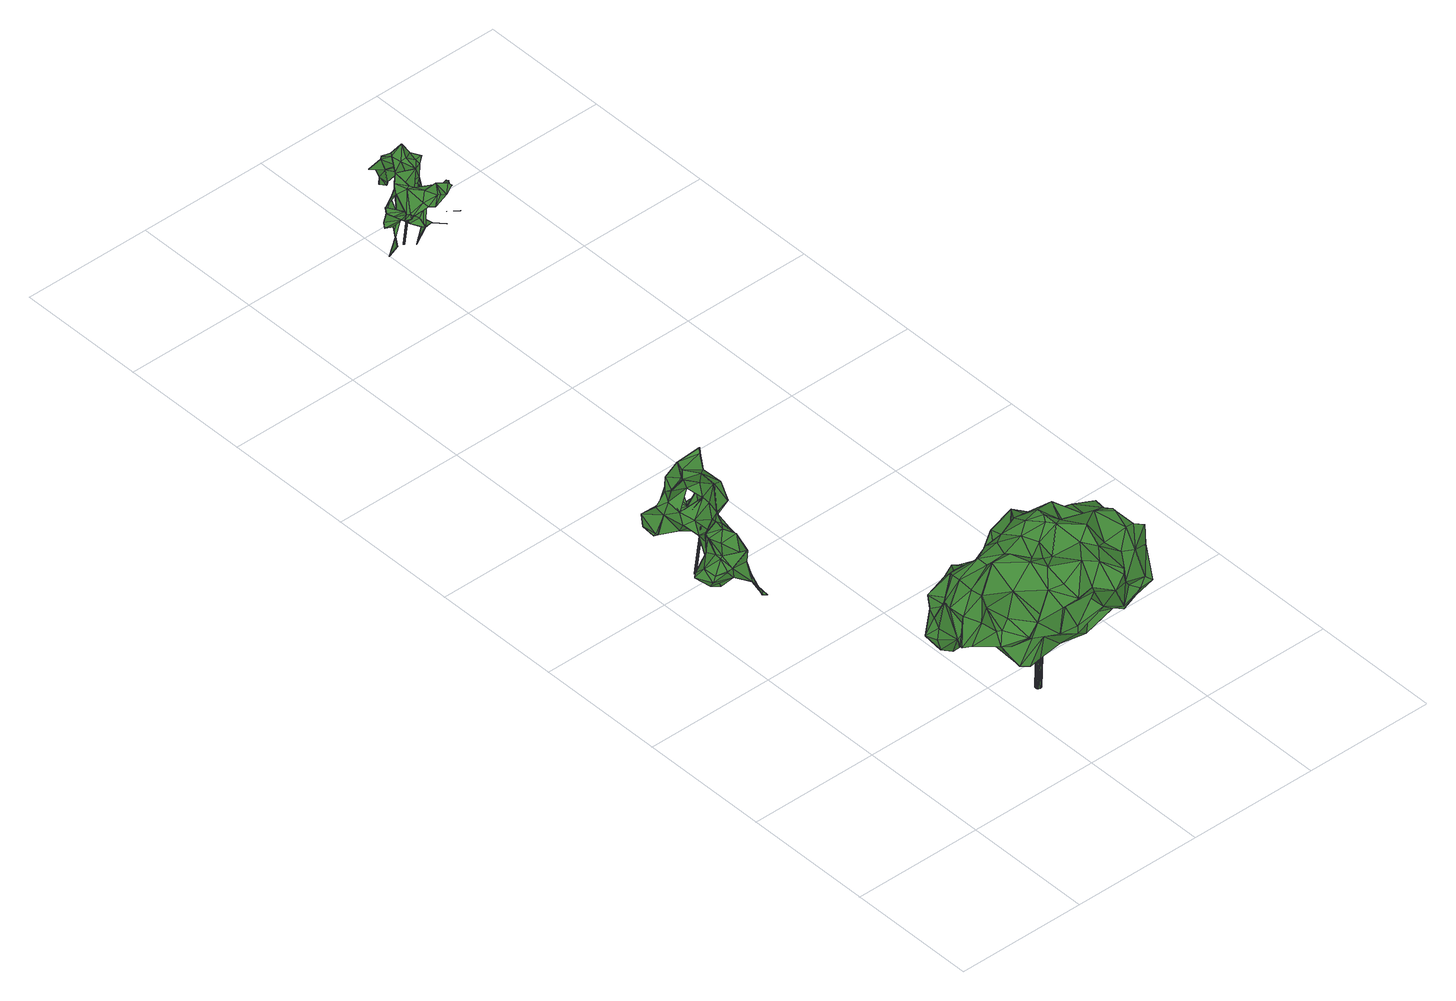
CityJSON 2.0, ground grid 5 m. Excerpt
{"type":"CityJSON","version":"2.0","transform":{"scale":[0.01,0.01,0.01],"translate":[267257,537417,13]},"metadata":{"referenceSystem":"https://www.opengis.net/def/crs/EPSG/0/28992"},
"CityObjects":{
"tree1":{"type":"SolitaryVegetationObject","attributes":{"gtid":663,"crown_width_m":3.59,"crown_median_z":15.4,"crown_r50_m":0.203,"crown_porosity":0.927,"trunk_H_m":2.01,"trunk_DBH_m":0.0667,"trunk_radius_m":0.0333,"trunk_base_height_m":13.39,"original_gtid":"665"},"geometry":[{"type":"Solid","lod":"3","boundaries":[[[[0,1,2]],[[3,4,5]],[[6,7,8]],[[9,10,11]],[[12,13,14]],[[15,16,17]],[[18,17,16]],[[0,19,20]],[[21,22,23]],[[24,25,26]],[[0,27,19]],[[28,29,30]],[[31,32,33]],[[34,35,36]],[[34,37,35]],[[38,39,11]],[[40,36,41]],[[42,19,43]],[[24,44,45]],[[26,46,47]],[[48,46,26]],[[49,50,51]],[[52,53,54]],[[55,56,57]],[[30,58,48]],[[30,48,28]],[[59,60,61]],[[62,63,39]],[[64,65,66]],[[67,12,14]],[[29,68,30]],[[69,70,71]],[[15,71,70]],[[72,31,73]],[[67,74,12]],[[34,75,76]],[[77,64,78]],[[79,80,81]],[[56,80,79]],[[14,13,82]],[[83,10,84]],[[27,0,85]],[[86,87,80]],[[15,17,71]],[[18,88,17]],[[89,90,91]],[[92,67,14]],[[93,94,95]],[[96,93,95]],[[97,92,82]],[[98,13,99]],[[19,42,20]],[[100,101,9]],[[102,103,104]],[[50,105,106]],[[106,107,50]],[[105,50,49]],[[108,109,110]],[[107,111,50]],[[112,81,2]],[[113,54,53]],[[21,114,115]],[[115,116,21]],[[116,115,117]],[[46,118,106]],[[97,82,119]],[[20,42,120]],[[48,104,28]],[[34,76,89]],[[34,89,73]],[[32,121,33]],[[78,122,109]],[[123,5,124]],[[86,56,55]],[[52,8,53]],[[73,31,33]],[[9,11,100]],[[50,111,51]],[[125,4,3]],[[6,126,7]],[[36,127,16]],[[128,129,126]],[[129,7,126]],[[130,131,70]],[[94,78,108]],[[110,109,122]],[[12,132,13]],[[61,117,115]],[[41,133,40]],[[102,134,135]],[[102,135,60]],[[116,117,136]],[[28,104,29]],[[97,137,132]],[[51,9,44]],[[46,48,58]],[[10,9,51]],[[128,6,138]],[[139,97,132]],[[70,62,15]],[[140,141,142]],[[85,143,144]],[[80,77,94]],[[80,94,93]],[[54,113,142]],[[61,115,59]],[[76,90,89]],[[36,16,34]],[[145,38,83]],[[146,101,123]],[[123,101,147]],[[5,148,124]],[[149,106,118]],[[149,118,58]],[[3,150,77]],[[57,56,79]],[[91,5,4]],[[130,151,131]],[[117,61,60]],[[92,14,82]],[[152,69,143]],[[152,130,69]],[[55,87,86]],[[46,58,118]],[[129,87,55]],[[153,154,146]],[[153,146,123]],[[147,100,155]],[[156,148,157]],[[81,80,93]],[[92,97,139]],[[19,158,17]],[[24,26,47]],[[47,159,24]],[[12,74,139]],[[33,37,34]],[[137,68,99]],[[98,99,68]],[[26,25,153]],[[60,135,117]],[[58,30,149]],[[155,150,147]],[[131,151,100]],[[12,139,132]],[[143,160,144]],[[125,138,8]],[[6,8,138]],[[77,78,94]],[[0,143,85]],[[152,143,0]],[[73,33,34]],[[7,55,140]],[[8,7,140]],[[8,140,53]],[[113,53,140]],[[128,126,6]],[[110,88,108]],[[40,127,36]],[[105,47,106]],[[160,161,144]],[[162,23,22]],[[73,91,72]],[[145,163,84]],[[83,84,163]],[[148,5,162]],[[74,67,139]],[[112,2,1]],[[156,157,22]],[[130,152,96]],[[92,139,67]],[[164,90,145]],[[119,59,107]],[[111,107,59]],[[83,11,10]],[[134,124,148]],[[57,140,55]],[[17,43,19]],[[17,88,43]],[[60,165,29]],[[146,154,101]],[[86,80,56]],[[45,44,101]],[[65,150,155]],[[76,75,145]],[[153,102,104]],[[153,166,102]],[[82,13,98]],[[82,98,119]],[[23,164,21]],[[25,45,154]],[[49,44,159]],[[24,159,44]],[[136,22,116]],[[116,22,21]],[[101,100,147]],[[91,167,5]],[[162,5,167]],[[100,39,168]],[[96,152,2]],[[26,153,48]],[[48,153,104]],[[106,149,68]],[[47,46,106]],[[133,121,169]],[[32,169,121]],[[59,119,98]],[[88,127,43]],[[132,99,13]],[[59,98,68]],[[59,68,60]],[[42,43,170]],[[83,163,145]],[[63,62,70]],[[129,55,7]],[[100,151,155]],[[69,71,160]],[[69,160,143]],[[8,32,125]],[[3,5,150]],[[69,130,70]],[[168,39,63]],[[29,104,103]],[[29,103,60]],[[93,96,81]],[[105,171,47]],[[47,171,159]],[[49,159,171]],[[20,79,112]],[[147,150,172]],[[147,172,123]],[[140,142,113]],[[16,173,34]],[[153,174,166]],[[79,81,112]],[[145,39,38]],[[91,4,72]],[[65,77,150]],[[19,27,158]],[[106,137,107]],[[106,68,137]],[[64,66,110]],[[78,109,108]],[[105,49,171]],[[16,15,173]],[[129,128,87]],[[3,77,87]],[[100,168,131]],[[148,135,134]],[[87,128,138]],[[83,38,11]],[[88,110,127]],[[16,127,110]],[[40,169,127]],[[133,169,40]],[[62,39,75]],[[54,127,169]],[[54,169,52]],[[41,36,35]],[[71,17,158]],[[160,71,158]],[[77,80,87]],[[75,39,145]],[[15,62,173]],[[16,110,18]],[[65,64,77]],[[64,110,122]],[[20,120,79]],[[94,108,88]],[[60,103,102]],[[72,4,125]],[[52,169,32]],[[0,2,152]],[[75,173,62]],[[34,173,75]],[[72,125,32]],[[72,32,31]],[[24,45,25]],[[78,64,122]],[[43,127,170]],[[175,84,176]],[[176,84,10]],[[101,154,45]],[[114,176,115]],[[111,115,176]],[[155,151,65]],[[130,177,151]],[[177,65,151]],[[68,149,30]],[[137,99,132]],[[130,96,177]],[[95,177,96]],[[51,44,49]],[[101,44,9]],[[51,111,176]],[[51,176,10]],[[94,65,177]],[[65,94,18]],[[94,177,95]],[[20,1,0]],[[112,1,20]],[[96,2,81]],[[18,94,88]],[[127,141,170]],[[8,52,32]],[[133,41,37]],[[133,37,33]],[[37,41,35]],[[33,121,133]],[[25,154,153]],[[87,138,125]],[[3,87,125]],[[22,136,156]],[[111,59,178]],[[115,178,59]],[[111,178,115]],[[85,144,161]],[[39,100,11]],[[131,168,70]],[[70,168,63]],[[145,90,76]],[[23,90,164]],[[179,21,164]],[[179,175,21]],[[179,164,84]],[[179,84,175]],[[176,21,175]],[[160,158,161]],[[145,84,164]],[[21,180,114]],[[176,114,180]],[[176,180,21]],[[57,79,120]],[[170,141,120]],[[57,120,141]],[[140,57,141]],[[170,120,42]],[[68,29,165]],[[68,165,60]],[[73,89,91]],[[110,66,18]],[[65,18,66]],[[123,174,153]],[[166,174,102]],[[102,174,134]],[[124,134,174]],[[124,174,123]],[[150,5,172]],[[123,172,5]],[[127,142,141]],[[54,142,127]],[[107,137,119]],[[97,119,137]],[[22,157,162]],[[148,162,157]],[[167,91,90]],[[167,90,162]],[[23,162,90]],[[136,117,156]],[[135,148,156]],[[135,156,117]],[[158,27,161]],[[85,161,27]],[[181,182,183]],[[181,183,184]],[[184,183,185]],[[184,185,186]],[[185,183,187]],[[185,187,186]],[[183,182,188]],[[183,188,187]],[[187,188,189]],[[187,189,186]],[[188,182,190]],[[188,190,189]],[[190,182,191]],[[190,191,189]],[[189,191,192]],[[189,192,186]],[[191,182,193]],[[191,193,192]],[[192,193,194]],[[192,194,186]],[[193,182,195]],[[193,195,194]],[[194,195,196]],[[194,196,186]],[[196,195,197]],[[196,197,186]],[[195,182,198]],[[195,198,197]],[[197,198,199]],[[197,199,186]],[[198,182,200]],[[198,200,199]],[[199,200,201]],[[199,201,186]],[[200,182,202]],[[200,202,201]],[[201,202,203]],[[201,203,186]],[[202,182,204]],[[202,204,203]],[[203,204,205]],[[203,205,186]],[[204,182,206]],[[204,206,205]],[[205,206,207]],[[205,207,186]],[[207,206,208]],[[207,208,186]],[[206,182,209]],[[206,209,208]],[[208,209,210]],[[208,210,186]],[[209,182,211]],[[209,211,210]],[[210,211,212]],[[210,212,186]],[[211,182,213]],[[211,213,212]],[[212,213,214]],[[212,214,186]],[[213,182,215]],[[213,215,214]],[[215,182,216]],[[215,216,214]],[[214,216,217]],[[214,217,186]],[[217,216,218]],[[217,218,186]],[[216,182,219]],[[216,219,218]],[[218,219,220]],[[218,220,186]],[[219,182,221]],[[219,221,220]],[[220,221,222]],[[220,222,186]],[[221,182,223]],[[221,223,222]],[[222,223,224]],[[222,224,186]],[[223,182,181]],[[223,181,224]],[[224,181,184]],[[224,184,186]]]]}]},
"tree2":{"type":"SolitaryVegetationObject","attributes":{"gtid":527,"crown_width_m":6.77,"crown_median_z":17.62,"crown_r50_m":0.241,"crown_porosity":0.908,"trunk_H_m":4.27,"trunk_DBH_m":0.226,"trunk_radius_m":0.113,"trunk_base_height_m":13.35,"original_gtid":"529"},"geometry":[{"type":"Solid","lod":"3","boundaries":[[[[225,226,227]],[[228,229,230]],[[231,232,233]],[[231,234,232]],[[235,236,237]],[[238,239,240]],[[241,242,243]],[[244,245,246]],[[247,248,249]],[[250,251,235]],[[252,253,254]],[[255,245,256]],[[244,256,245]],[[257,258,259]],[[241,260,242]],[[261,262,263]],[[261,264,262]],[[265,258,266]],[[266,267,265]],[[268,269,270]],[[233,271,272]],[[273,232,234]],[[274,275,276]],[[229,277,278]],[[279,280,281]],[[282,279,281]],[[283,284,285]],[[286,287,288]],[[289,243,290]],[[291,292,269]],[[293,294,295]],[[296,297,298]],[[299,298,297]],[[300,301,290]],[[297,302,299]],[[303,289,304]],[[248,288,249]],[[285,305,306]],[[285,306,307]],[[234,308,273]],[[280,309,310]],[[255,311,245]],[[312,313,314]],[[314,315,312]],[[269,292,316]],[[268,317,318]],[[282,319,279]],[[320,321,322]],[[323,324,325]],[[326,323,325]],[[327,328,329]],[[330,327,329]],[[331,247,332]],[[276,333,334]],[[310,281,280]],[[335,336,307]],[[337,307,336]],[[283,285,338]],[[339,340,341]],[[323,342,343]],[[344,281,236]],[[232,345,346]],[[273,345,232]],[[338,347,348]],[[245,349,246]],[[286,254,251]],[[309,350,310]],[[252,254,286]],[[351,352,353]],[[354,355,356]],[[291,269,318]],[[356,357,358]],[[303,256,244]],[[303,359,256]],[[360,361,327]],[[311,362,363]],[[364,365,366]],[[226,367,368]],[[316,369,269]],[[370,371,357]],[[370,357,356]],[[230,372,373]],[[258,374,266]],[[251,254,253]],[[302,295,294]],[[342,295,302]],[[342,326,295]],[[375,376,377]],[[296,378,297]],[[277,379,320]],[[359,380,256]],[[381,380,359]],[[382,383,384]],[[385,277,320]],[[386,248,247]],[[387,277,385]],[[293,326,364]],[[388,357,257]],[[389,225,390]],[[391,390,225]],[[392,298,300]],[[298,392,296]],[[356,392,354]],[[274,393,394]],[[358,262,270]],[[296,392,356]],[[385,320,322]],[[377,395,396]],[[379,277,397]],[[383,387,398]],[[264,268,270]],[[290,301,289]],[[264,305,268]],[[389,320,379]],[[350,399,400]],[[338,336,401]],[[361,402,403]],[[394,393,334]],[[404,396,395]],[[262,357,388]],[[274,394,405]],[[386,247,331]],[[246,241,244]],[[257,371,258]],[[226,389,367]],[[404,384,406]],[[407,273,308]],[[230,229,372]],[[408,278,409]],[[340,408,352]],[[262,388,263]],[[257,259,388]],[[250,286,251]],[[410,411,412]],[[413,414,389]],[[351,389,414]],[[351,414,413]],[[322,398,385]],[[415,410,403]],[[416,417,418]],[[395,334,333]],[[273,407,344]],[[383,398,322]],[[351,367,389]],[[229,397,277]],[[405,411,419]],[[420,358,369]],[[285,337,338]],[[263,259,335]],[[255,421,422]],[[226,409,227]],[[407,281,344]],[[334,393,276]],[[274,276,393]],[[263,388,259]],[[303,304,359]],[[238,274,405]],[[423,336,335]],[[338,337,336]],[[255,228,362]],[[228,255,422]],[[253,271,233]],[[274,238,275]],[[330,329,282]],[[355,242,424]],[[255,362,311]],[[425,349,363]],[[363,362,425]],[[426,427,428]],[[321,429,430]],[[320,391,321]],[[341,288,248]],[[431,324,323]],[[316,378,369]],[[432,376,433]],[[428,271,416]],[[309,336,423]],[[401,336,309]],[[288,341,416]],[[416,341,340]],[[422,397,228]],[[434,325,324]],[[238,402,435]],[[361,435,402]],[[430,429,436]],[[383,322,406]],[[266,437,260]],[[404,406,438]],[[299,439,298]],[[300,298,439]],[[360,308,234]],[[362,440,425]],[[228,440,362]],[[386,441,339]],[[375,284,376]],[[442,376,284]],[[434,365,325]],[[389,379,397]],[[401,309,279]],[[235,350,250]],[[400,250,350]],[[443,444,412]],[[284,445,305]],[[268,305,445]],[[250,287,286]],[[382,384,275]],[[279,309,280]],[[241,243,244]],[[257,357,371]],[[260,437,242]],[[358,420,356]],[[296,356,420]],[[319,347,338]],[[326,325,364]],[[375,377,315]],[[386,339,248]],[[383,382,446]],[[381,293,380]],[[381,359,293]],[[331,332,260]],[[349,245,363]],[[441,241,246]],[[447,448,297]],[[238,435,449]],[[431,450,436]],[[285,284,305]],[[238,240,451]],[[293,295,326]],[[364,380,293]],[[226,368,409]],[[389,397,278]],[[229,452,372]],[[423,453,309]],[[450,454,455]],[[447,455,454]],[[443,456,444]],[[457,444,456]],[[276,404,333]],[[404,276,384]],[[354,392,300]],[[425,441,349]],[[246,349,441]],[[416,426,428]],[[360,234,231]],[[284,375,317]],[[383,446,458]],[[459,426,383]],[[361,328,327]],[[360,281,407]],[[360,282,281]],[[425,440,373]],[[227,409,422]],[[230,373,440]],[[230,440,228]],[[395,333,404]],[[397,409,278]],[[387,413,277]],[[341,248,339]],[[389,278,413]],[[278,277,413]],[[320,389,391]],[[416,271,417]],[[377,396,312]],[[302,439,299]],[[322,430,438]],[[321,430,322]],[[438,430,436]],[[323,460,450]],[[323,450,431]],[[455,447,291]],[[447,316,292]],[[292,291,447]],[[433,376,412]],[[447,378,316]],[[297,378,447]],[[407,308,360]],[[366,380,364]],[[314,461,315]],[[437,374,371]],[[353,409,368]],[[412,411,433]],[[433,411,432]],[[311,363,245]],[[436,450,455]],[[387,426,413]],[[462,329,328]],[[252,418,253]],[[427,451,428]],[[344,236,345]],[[383,426,387]],[[353,352,408]],[[436,429,431]],[[264,270,262]],[[290,355,300]],[[354,300,355]],[[294,439,302]],[[290,242,355]],[[293,304,294]],[[359,304,293]],[[309,399,350]],[[453,399,309]],[[461,318,317]],[[314,318,461]],[[291,318,314]],[[397,422,409]],[[344,345,273]],[[412,444,410]],[[282,329,319]],[[347,319,329]],[[442,283,376]],[[442,284,283]],[[451,240,428]],[[331,441,386]],[[319,338,401]],[[319,401,279]],[[335,259,463]],[[335,463,423]],[[338,348,283]],[[262,358,357]],[[443,412,376]],[[249,332,247]],[[438,406,322]],[[372,339,373]],[[373,339,425]],[[425,339,441]],[[415,403,419]],[[456,283,347]],[[443,376,283]],[[400,464,250]],[[287,250,464]],[[417,253,418]],[[352,416,340]],[[228,397,229]],[[335,307,261]],[[391,389,390]],[[276,275,384]],[[420,378,296]],[[369,378,420]],[[326,342,323]],[[405,394,465]],[[438,396,404]],[[455,291,466]],[[314,466,291]],[[312,396,466]],[[313,466,314]],[[312,466,313]],[[253,346,251]],[[443,283,456]],[[385,398,387]],[[366,421,380]],[[377,376,432]],[[240,272,428]],[[240,467,272]],[[468,287,469]],[[355,424,356]],[[426,352,413]],[[351,413,352]],[[426,416,352]],[[225,389,226]],[[348,347,283]],[[347,462,456]],[[265,470,471]],[[251,346,235]],[[449,239,238]],[[240,239,467]],[[249,288,468]],[[267,468,469]],[[287,468,288]],[[366,225,422]],[[350,237,310]],[[377,312,315]],[[225,227,422]],[[271,428,272]],[[286,418,252]],[[451,382,275]],[[451,275,238]],[[462,403,457]],[[462,328,403]],[[263,335,261]],[[303,244,243]],[[303,243,289]],[[467,239,231]],[[361,403,328]],[[465,432,411]],[[405,465,411]],[[285,307,337]],[[330,360,327]],[[260,332,266]],[[466,472,455]],[[290,243,242]],[[249,266,332]],[[457,410,444]],[[422,421,366]],[[383,406,384]],[[287,470,469]],[[436,455,472]],[[256,421,255]],[[256,380,421]],[[436,472,438]],[[356,424,370]],[[370,424,371]],[[437,424,242]],[[437,371,424]],[[403,410,457]],[[264,306,305]],[[300,439,301]],[[353,367,351]],[[233,232,346]],[[233,346,253]],[[408,409,353]],[[405,402,238]],[[467,231,233]],[[267,249,468]],[[463,471,453]],[[350,235,237]],[[339,372,452]],[[377,432,395]],[[465,395,432]],[[394,395,465]],[[334,395,394]],[[281,310,236]],[[237,236,310]],[[375,461,317]],[[375,315,461]],[[396,438,473]],[[396,473,466]],[[225,365,474]],[[366,365,225]],[[364,325,365]],[[268,318,269]],[[302,343,342]],[[270,269,369]],[[270,369,358]],[[367,353,368]],[[463,265,471]],[[294,304,289]],[[450,460,448]],[[462,457,456]],[[297,448,302]],[[460,302,448]],[[410,415,411]],[[301,439,289]],[[294,289,439]],[[426,459,427]],[[399,464,400]],[[346,345,235]],[[453,471,399]],[[399,471,464]],[[449,435,361]],[[324,475,434]],[[241,476,260]],[[331,260,476]],[[441,476,241]],[[331,476,441]],[[467,233,272]],[[340,452,408]],[[339,452,340]],[[286,288,418]],[[288,416,418]],[[317,445,284]],[[268,445,317]],[[278,452,229]],[[278,408,452]],[[383,458,459]],[[265,463,258]],[[236,235,345]],[[451,427,458]],[[459,458,427]],[[231,239,360]],[[360,239,449]],[[361,360,449]],[[323,343,460]],[[324,431,475]],[[302,460,343]],[[448,447,454]],[[391,434,475]],[[225,474,391]],[[434,391,474]],[[258,371,374]],[[451,458,446]],[[451,446,382]],[[417,271,253]],[[249,267,266]],[[474,365,434]],[[321,391,429]],[[475,431,429]],[[475,429,391]],[[415,419,411]],[[347,329,462]],[[423,463,453]],[[259,258,463]],[[466,473,472]],[[438,472,473]],[[437,266,374]],[[330,282,360]],[[405,419,402]],[[403,402,419]],[[267,470,265]],[[469,470,267]],[[464,470,287]],[[464,471,470]],[[448,454,450]],[[261,306,264]],[[307,306,261]],[[477,478,479]],[[477,479,480]],[[480,479,481]],[[480,481,482]],[[479,478,483]],[[479,483,481]],[[481,483,484]],[[481,484,482]],[[483,478,485]],[[483,485,484]],[[484,485,486]],[[484,486,482]],[[485,478,487]],[[485,487,486]],[[486,487,488]],[[486,488,482]],[[487,478,489]],[[487,489,488]],[[488,489,490]],[[488,490,482]],[[489,478,491]],[[489,491,490]],[[490,491,492]],[[490,492,482]],[[491,478,493]],[[491,493,492]],[[492,493,494]],[[492,494,482]],[[493,478,495]],[[493,495,494]],[[494,495,496]],[[494,496,482]],[[495,478,497]],[[495,497,496]],[[496,497,498]],[[496,498,482]],[[497,478,499]],[[497,499,498]],[[498,499,500]],[[498,500,482]],[[499,478,501]],[[499,501,500]],[[500,501,502]],[[500,502,482]],[[501,478,503]],[[501,503,502]],[[502,503,504]],[[502,504,482]],[[503,478,505]],[[503,505,504]],[[504,505,506]],[[504,506,482]],[[505,478,507]],[[505,507,506]],[[506,507,508]],[[506,508,482]],[[507,478,509]],[[507,509,508]],[[508,509,510]],[[508,510,482]],[[509,478,511]],[[509,511,510]],[[510,511,512]],[[510,512,482]],[[511,478,513]],[[511,513,512]],[[512,513,514]],[[512,514,482]],[[513,478,515]],[[513,515,514]],[[514,515,516]],[[514,516,482]],[[515,478,517]],[[515,517,516]],[[516,517,518]],[[516,518,482]],[[517,478,519]],[[517,519,518]],[[518,519,520]],[[518,520,482]],[[519,478,521]],[[519,521,520]],[[520,521,522]],[[520,522,482]],[[521,478,523]],[[521,523,522]],[[522,523,524]],[[522,524,482]],[[523,478,525]],[[523,525,524]],[[524,525,526]],[[524,526,482]],[[525,478,477]],[[525,477,526]],[[526,477,480]],[[526,480,482]]]]}]},
"tree3":{"type":"SolitaryVegetationObject","attributes":{"gtid":662,"crown_width_m":2.81,"crown_median_z":15.45,"crown_r50_m":0.169,"crown_porosity":0.941,"trunk_H_m":2.12,"trunk_DBH_m":0.0528,"trunk_radius_m":0.0264,"trunk_base_height_m":13.33,"original_gtid":"664"},"geometry":[{"type":"MultiSurface","lod":"3","boundaries":[[[527,528,529]],[[530,531,532]],[[533,534,535]],[[536,537,538]],[[539,540,541]],[[539,542,540]],[[527,529,543]],[[544,545,546]],[[547,548,549]],[[550,551,552]],[[553,532,531]],[[554,555,556]],[[557,548,558]],[[559,560,561]],[[562,563,547]],[[564,563,562]],[[549,538,547]],[[565,566,567]],[[539,541,568]],[[569,570,571]],[[572,547,573]],[[574,575,550]],[[527,543,528]],[[576,577,578]],[[579,568,541]],[[580,581,561]],[[550,582,551]],[[583,584,585]],[[585,584,586]],[[587,588,576]],[[589,579,590]],[[591,592,550]],[[533,593,594]],[[576,578,575]],[[595,592,596]],[[595,597,592]],[[598,599,600]],[[598,600,601]],[[602,603,604]],[[602,604,533]],[[605,606,607]],[[608,532,553]],[[609,610,611]],[[609,612,610]],[[599,613,614]],[[610,612,611]],[[615,616,617]],[[611,586,609]],[[532,608,618]],[[558,619,557]],[[620,615,621]],[[622,623,597]],[[551,582,624]],[[560,590,625]],[[608,626,618]],[[553,626,608]],[[627,628,544]],[[629,630,631]],[[632,633,606]],[[632,593,633]],[[531,634,553]],[[562,635,636]],[[546,620,637]],[[546,638,620]],[[639,546,545]],[[562,636,564]],[[640,564,636]],[[579,541,540]],[[627,641,628]],[[628,641,571]],[[642,552,643]],[[644,629,603]],[[556,645,640]],[[532,607,530]],[[640,636,554]],[[544,637,627]],[[557,619,536]],[[549,536,538]],[[557,536,548]],[[549,548,536]],[[545,646,647]],[[631,648,649]],[[650,651,567]],[[644,652,653]],[[545,654,655]],[[619,558,656]],[[619,656,657]],[[556,640,554]],[[577,658,613]],[[659,566,565]],[[660,616,661]],[[662,663,629]],[[642,629,663]],[[624,582,648]],[[664,560,609]],[[665,636,635]],[[554,636,665]],[[576,663,587]],[[632,553,634]],[[632,634,594]],[[586,666,609]],[[664,609,666]],[[618,605,532]],[[607,532,605]],[[605,618,626]],[[643,631,630]],[[667,653,652]],[[615,668,580]],[[601,669,670]],[[669,614,625]],[[645,564,640]],[[537,635,538]],[[555,554,665]],[[671,665,635]],[[671,635,537]],[[671,672,673]],[[643,630,642]],[[624,648,631]],[[631,551,624]],[[538,562,547]],[[538,635,562]],[[575,673,591]],[[674,567,566]],[[589,590,664]],[[675,676,616]],[[581,668,620]],[[580,668,581]],[[605,677,606]],[[555,665,598]],[[598,665,671]],[[603,602,678]],[[603,678,644]],[[564,679,563]],[[560,625,680]],[[594,602,533]],[[616,681,661]],[[619,682,683]],[[529,528,543]],[[645,684,564]],[[544,628,571]],[[671,578,599]],[[671,599,598]],[[621,685,650]],[[534,686,649]],[[629,644,662]],[[633,607,606]],[[619,596,536]],[[619,623,622]],[[546,637,544]],[[687,587,663]],[[626,677,605]],[[567,674,650]],[[576,588,577]],[[581,620,546]],[[688,547,563]],[[547,621,650]],[[537,672,671]],[[555,540,542]],[[542,645,556]],[[556,555,542]],[[579,589,568]],[[561,560,680]],[[575,578,673]],[[651,689,685]],[[650,689,651]],[[623,690,597]],[[621,547,688]],[[571,691,569]],[[621,569,691]],[[687,644,653]],[[653,667,687]],[[633,530,607]],[[546,692,693]],[[667,652,644]],[[531,678,602]],[[694,566,659]],[[561,680,695]],[[609,583,612]],[[648,582,649]],[[641,637,571]],[[641,627,637]],[[661,695,660]],[[578,577,599]],[[545,544,696]],[[619,683,623]],[[697,651,698]],[[611,583,586]],[[585,586,583]],[[565,651,683]],[[651,565,567]],[[697,683,651]],[[697,623,683]],[[612,583,611]],[[659,565,694]],[[683,694,565]],[[545,647,639]],[[563,679,688]],[[691,571,620]],[[691,620,621]],[[631,643,552]],[[631,552,551]],[[650,573,547]],[[698,651,685]],[[698,685,638]],[[619,622,596]],[[699,661,681]],[[663,662,700]],[[559,561,647]],[[569,701,570]],[[639,581,546]],[[592,672,537]],[[601,600,599]],[[631,603,629]],[[572,573,548]],[[548,573,558]],[[620,668,615]],[[588,616,658]],[[615,580,661]],[[615,661,699]],[[702,649,703]],[[571,637,620]],[[598,540,555]],[[704,583,609]],[[704,666,583]],[[647,561,581]],[[647,581,639]],[[629,642,630]],[[539,568,589]],[[664,539,589]],[[638,692,620]],[[543,705,529]],[[680,614,613]],[[625,614,680]],[[599,706,601]],[[614,601,706]],[[621,707,569]],[[569,708,701]],[[543,705,709]],[[590,579,669]],[[590,669,625]],[[620,692,546]],[[622,597,595]],[[638,546,693]],[[638,693,676]],[[560,559,704]],[[704,559,664]],[[535,534,702]],[[604,534,533]],[[669,601,614]],[[675,616,633]],[[703,582,550]],[[710,570,701]],[[664,590,560]],[[561,706,661]],[[697,690,623]],[[703,690,697]],[[609,560,704]],[[711,656,558]],[[647,707,712]],[[559,712,713]],[[647,712,559]],[[642,663,714]],[[687,700,644]],[[683,566,694]],[[682,566,683]],[[715,542,664]],[[645,715,713]],[[645,542,715]],[[685,692,638]],[[559,715,664]],[[587,574,588]],[[703,649,582]],[[550,716,703]],[[697,675,717]],[[661,580,561]],[[550,552,714]],[[671,673,578]],[[676,698,638]],[[676,675,698]],[[576,575,714]],[[574,714,575]],[[597,716,592]],[[550,592,716]],[[574,550,714]],[[577,588,658]],[[693,616,676]],[[681,616,615]],[[622,595,596]],[[572,548,547]],[[670,540,598]],[[601,670,598]],[[684,679,564]],[[539,664,542]],[[615,699,681]],[[644,700,662]],[[716,597,718]],[[716,718,703]],[[713,684,645]],[[663,700,687]],[[666,704,664]],[[707,621,712]],[[688,712,621]],[[719,713,712]],[[719,712,688]],[[719,688,713]],[[657,656,674]],[[711,674,656]],[[710,655,654]],[[670,669,540]],[[540,669,579]],[[655,710,701]],[[701,708,655]],[[666,586,584]],[[666,584,583]],[[695,599,614]],[[703,717,702]],[[697,717,703]],[[615,685,621]],[[573,650,711]],[[674,711,650]],[[550,575,591]],[[591,673,592]],[[594,634,602]],[[531,602,634]],[[717,675,720]],[[593,632,594]],[[718,597,690]],[[718,690,703]],[[574,616,588]],[[708,569,646]],[[661,599,695]],[[667,678,687]],[[530,678,531]],[[667,644,678]],[[587,721,574]],[[530,721,587]],[[673,672,592]],[[571,696,544]],[[574,721,633]],[[574,633,616]],[[592,537,596]],[[536,596,537]],[[633,721,530]],[[603,649,686]],[[631,649,603]],[[603,686,604]],[[682,657,566]],[[682,619,657]],[[587,678,530]],[[687,678,587]],[[661,706,599]],[[660,658,616]],[[599,577,613]],[[613,658,660]],[[695,614,706]],[[674,722,657]],[[561,695,706]],[[723,633,593]],[[649,702,534]],[[723,593,535]],[[615,617,685]],[[692,685,617]],[[674,566,722]],[[533,535,593]],[[692,617,693]],[[723,675,633]],[[613,660,695]],[[613,695,680]],[[698,675,697]],[[723,720,675]],[[655,708,646]],[[655,646,545]],[[647,646,707]],[[693,617,616]],[[569,707,646]],[[684,688,679]],[[713,715,559]],[[650,685,689]],[[573,711,558]],[[686,724,604]],[[642,714,552]],[[576,714,663]],[[688,684,713]],[[696,571,570]],[[696,570,545]],[[553,677,626]],[[606,677,632]],[[632,677,553]],[[654,570,710]],[[545,570,654]],[[717,720,702]],[[566,657,722]],[[702,720,535]],[[535,720,723]],[[604,724,534]],[[534,724,686]],[[725,726,727]],[[725,727,728]],[[728,727,729]],[[728,729,730]],[[727,726,731]],[[727,731,729]],[[729,731,732]],[[729,732,730]],[[732,731,733]],[[732,733,730]],[[731,726,734]],[[731,734,733]],[[733,734,735]],[[733,735,730]],[[734,726,736]],[[734,736,735]],[[735,736,737]],[[735,737,730]],[[736,726,738]],[[736,738,737]],[[737,738,739]],[[737,739,730]],[[738,726,740]],[[738,740,739]],[[739,740,741]],[[739,741,730]],[[740,726,742]],[[740,742,741]],[[741,742,743]],[[741,743,730]],[[742,726,744]],[[742,744,743]],[[743,744,745]],[[743,745,730]],[[745,744,746]],[[745,746,730]],[[744,726,747]],[[744,747,746]],[[746,747,748]],[[746,748,730]],[[748,747,749]],[[748,749,730]],[[747,726,750]],[[747,750,749]],[[750,726,751]],[[750,751,749]],[[749,751,752]],[[749,752,730]],[[751,726,753]],[[751,753,752]],[[752,753,754]],[[752,754,730]],[[753,726,755]],[[753,755,754]],[[754,755,756]],[[754,756,730]],[[755,726,757]],[[755,757,756]],[[757,726,758]],[[757,758,756]],[[756,758,759]],[[756,759,730]],[[758,726,760]],[[758,760,759]],[[759,760,761]],[[759,761,730]],[[760,726,762]],[[760,762,761]],[[762,726,763]],[[762,763,761]],[[761,763,764]],[[761,764,730]],[[763,726,725]],[[763,725,764]],[[764,725,728]],[[764,728,730]]]}]}
},
"vertices":[
[221,1684,395],[223,1666,339],[200,1634,364],[161,1586,225],[202,1590,192],[180,1534,205],[104,1664,162],[107,1722,165],[188,1690,159],[208,1451,292],[229,1441,268],[220,1491,304],[141,1183,197],[169,1220,167],[152,1170,198],[285,1580,308],[263,1622,256],[288,1655,311],[254,1626,297],[249,1718,331],[207,1724,316],[224,1464,166],[224,1465,164],[234,1485,168],[115,1413,304],[114,1414,304],[107,1370,269],[262,1687,377],[12,1366,227],[53,1334,187],[45,1314,219],[237,1621,139],[207,1648,164],[272,1618,155],[272,1602,222],[291,1652,201],[284,1666,226],[283,1636,190],[244,1524,296],[285,1511,304],[304,1680,181],[305,1679,181],[217,1735,305],[243,1703,298],[179,1418,305],[115,1428,314],[105,1344,268],[113,1346,274],[36,1346,264],[193,1367,311],[178,1296,292],[207,1374,285],[233,1723,158],[203,1735,159],[233,1724,159],[105,1728,215],[121,1673,269],[151,1693,250],[56,1315,239],[151,1328,196],[113,1351,143],[150,1367,143],[285,1564,300],[286,1511,305],[184,1600,236],[238,1579,302],[245,1614,242],[152,1170,200],[127,1305,201],[288,1632,358],[295,1556,353],[289,1633,357],[217,1608,155],[260,1602,148],[142,1183,198],[260,1567,264],[247,1558,210],[159,1601,270],[168,1660,299],[164,1678,307],[148,1645,294],[142,1623,357],[170,1220,168],[211,1459,275],[188,1490,248],[301,1666,422],[120,1671,269],[137,1653,240],[243,1701,297],[237,1565,190],[226,1509,197],[235,1565,189],[154,1193,200],[142,1621,357],[218,1635,319],[202,1633,363],[192,1626,374],[165,1235,191],[185,1289,192],[163,1258,193],[219,1491,306],[184,1456,310],[109,1398,209],[93,1353,188],[30,1382,227],[177,1296,293],[110,1291,258],[183,1305,238],[210,1705,275],[198,1691,248],[232,1647,228],[219,1352,240],[176,1662,317],[203,1736,160],[193,1398,195],[202,1393,194],[203,1413,151],[155,1378,141],[96,1300,247],[187,1289,193],[194,1714,289],[282,1637,189],[159,1665,231],[160,1479,255],[170,1485,211],[179,1625,167],[103,1664,163],[235,1672,223],[109,1651,173],[107,1660,173],[235,1584,402],[254,1542,374],[164,1235,190],[304,1679,180],[129,1442,172],[136,1436,160],[202,1413,150],[163,1258,195],[111,1651,172],[152,1194,200],[136,1729,208],[194,1694,238],[193,1691,193],[292,1653,411],[302,1665,422],[238,1535,226],[172,1442,268],[202,1493,285],[143,1449,158],[96,1299,245],[190,1564,242],[253,1543,373],[211,1648,391],[101,1409,256],[115,1428,312],[236,1545,302],[170,1438,157],[223,1466,165],[269,1677,378],[153,1396,273],[294,1654,411],[301,1665,421],[232,1485,167],[203,1492,284],[225,1508,197],[93,1351,188],[102,1407,255],[225,1509,196],[284,1511,306],[233,1665,210],[210,1707,274],[187,1343,250],[187,1491,248],[266,1589,257],[175,1453,255],[184,1441,245],[205,1424,247],[248,1605,344],[165,1377,225],[172,1484,210],[188,1423,240],[178,1545,39],[175,1545,39],[178,1546,39],[193,1530,240],[193,1531,240],[190,1530,240],[193,1532,240],[178,1547,39],[192,1533,240],[177,1548,39],[176,1548,39],[191,1534,240],[175,1548,39],[190,1534,240],[174,1548,39],[189,1534,240],[188,1533,240],[173,1548,39],[188,1533,241],[172,1547,39],[187,1532,240],[172,1546,39],[187,1531,240],[172,1545,39],[186,1531,240],[172,1544,39],[186,1530,240],[187,1529,240],[173,1543,39],[187,1528,240],[173,1542,39],[188,1528,240],[174,1542,39],[189,1527,240],[175,1542,39],[176,1542,39],[190,1527,240],[191,1527,240],[177,1542,39],[192,1528,240],[178,1543,39],[192,1529,240],[178,1544,39],[193,1529,240],
[862,427,376],[837,442,389],[857,478,381],[835,593,297],[773,614,274],[793,630,276],[298,440,339],[293,521,366],[379,541,341],[267,464,349],[323,590,469],[315,491,489],[350,485,503],[392,354,372],[315,427,355],[407,386,388],[864,563,544],[860,497,606],[906,489,534],[962,563,468],[953,619,400],[909,631,459],[717,668,489],[654,655,423],[641,642,530],[404,600,493],[396,625,443],[457,624,383],[402,578,347],[454,627,392],[942,561,328],[1001,513,377],[660,436,735],[624,511,673],[613,441,713],[759,574,564],[599,361,681],[664,351,727],[642,378,729],[587,284,674],[599,501,612],[679,585,632],[635,535,563],[628,189,695],[677,158,682],[687,261,693],[435,493,355],[424,491,356],[244,514,389],[398,236,355],[450,265,389],[468,215,354],[727,409,265],[750,522,291],[337,454,610],[341,489,605],[278,460,546],[264,418,556],[388,251,660],[485,191,651],[480,272,719],[478,629,411],[510,579,489],[586,636,437],[959,439,542],[936,465,599],[695,100,586],[739,108,623],[951,374,430],[959,351,518],[972,278,443],[888,265,640],[875,207,590],[934,283,619],[978,276,593],[919,403,614],[951,427,570],[965,258,530],[993,508,458],[950,413,460],[527,239,694],[548,285,687],[525,315,683],[256,470,392],[427,464,644],[353,512,594],[942,639,359],[585,160,462],[664,197,518],[650,154,574],[543,174,559],[753,123,632],[556,123,616],[633,144,606],[330,389,613],[751,353,302],[728,322,353],[664,310,319],[890,219,383],[892,261,374],[983,278,367],[984,278,368],[257,360,436],[234,324,463],[279,370,542],[298,377,480],[758,651,480],[715,580,549],[471,213,356],[426,209,350],[576,421,681],[476,391,681],[459,344,720],[384,347,722],[731,642,351],[628,611,350],[625,632,359],[970,277,443],[889,214,471],[275,505,452],[297,551,452],[337,563,395],[332,341,618],[334,341,618],[888,630,425],[390,539,567],[665,416,404],[646,549,402],[704,527,467],[899,343,664],[906,399,628],[828,355,688],[702,377,706],[732,280,731],[1003,486,401],[272,389,436],[258,358,435],[884,625,345],[920,639,359],[930,374,341],[928,374,341],[903,405,302],[722,410,418],[802,510,422],[732,224,674],[732,371,648],[752,473,693],[753,647,303],[801,671,299],[709,494,637],[511,147,588],[434,184,547],[511,162,469],[819,212,610],[745,409,281],[934,465,333],[933,466,335],[547,325,382],[567,374,360],[552,302,370],[712,401,270],[752,657,470],[632,437,280],[654,401,739],[749,410,314],[790,341,388],[787,329,371],[901,329,660],[426,210,349],[391,224,361],[481,207,446],[581,155,435],[752,520,292],[653,399,343],[440,515,568],[426,590,537],[428,420,642],[308,324,452],[265,312,460],[562,218,363],[355,288,436],[599,272,356],[268,475,432],[717,571,365],[787,522,360],[299,210,502],[340,202,488],[382,166,521],[646,439,308],[655,401,344],[300,301,463],[544,555,386],[458,567,398],[478,598,387],[300,302,461],[786,257,638],[923,503,328],[857,528,327],[501,454,674],[826,393,648],[831,647,335],[581,441,378],[499,484,417],[459,466,369],[812,263,404],[696,242,403],[824,202,372],[396,171,508],[383,165,520],[880,298,377],[315,386,428],[755,199,419],[752,487,627],[658,201,363],[959,346,548],[832,645,324],[814,602,429],[458,197,557],[361,248,563],[324,232,544],[545,183,646],[577,398,467],[775,141,552],[880,164,501],[319,417,385],[860,164,463],[455,377,420],[745,640,316],[488,496,640],[823,179,488],[757,129,468],[287,266,638],[311,245,539],[521,432,481],[583,439,380],[904,154,478],[562,137,596],[298,302,546],[551,489,661],[450,578,532],[451,216,481],[699,163,478],[370,449,389],[612,594,487],[532,537,540],[530,538,542],[523,516,557],[734,159,452],[672,204,436],[863,316,393],[863,273,392],[793,561,472],[636,395,35],[625,395,35],[636,398,35],[650,395,462],[649,398,462],[639,395,462],[635,401,35],[648,401,462],[633,403,35],[647,403,462],[631,405,35],[644,405,462],[628,406,35],[642,406,462],[625,406,35],[639,406,462],[622,406,35],[636,406,462],[619,405,35],[633,405,462],[617,403,35],[630,403,462],[615,401,35],[629,401,462],[614,398,35],[628,398,463],[614,395,35],[627,395,463],[614,392,35],[628,392,463],[615,389,35],[629,389,462],[617,387,35],[630,387,462],[619,385,35],[633,385,462],[622,384,35],[636,384,462],[625,384,35],[639,384,462],[628,384,35],[642,384,462],[631,385,35],[644,385,462],[633,387,35],[647,387,462],[635,389,35],[648,389,462],[636,392,35],[649,392,462],
[743,3309,134],[742,3308,134],[742,3309,133],[586,3498,274],[590,3555,249],[593,3533,219],[661,3508,264],[673,3458,250],[673,3458,249],[637,3310,310],[587,3308,307],[604,3265,306],[419,3311,239],[482,3301,247],[419,3312,240],[482,3301,246],[707,3336,133],[630,3321,138],[584,3321,147],[598,3359,167],[593,3261,263],[639,3260,292],[614,3260,303],[631,3400,316],[648,3420,331],[617,3430,350],[614,3541,213],[494,3267,265],[470,3273,266],[470,3272,266],[669,3286,307],[678,3279,296],[517,3342,214],[481,3342,191],[517,3365,214],[570,3270,272],[570,3271,271],[507,3275,262],[730,3364,234],[720,3339,238],[689,3345,224],[418,3312,239],[580,3295,165],[579,3295,164],[630,3321,139],[633,3295,272],[639,3296,266],[613,3426,288],[560,3420,326],[560,3421,325],[534,3395,289],[534,3395,312],[432,3333,245],[537,3343,221],[553,3345,165],[656,3410,316],[450,3285,162],[450,3285,163],[450,3284,163],[449,3286,163],[599,3454,313],[565,3412,284],[432,3333,243],[471,3363,238],[577,3398,282],[579,3349,299],[654,3513,246],[660,3520,248],[600,3324,264],[635,3315,301],[611,3355,251],[500,3298,260],[526,3377,281],[517,3306,252],[521,3331,242],[617,3523,273],[610,3480,312],[653,3499,266],[600,3505,197],[600,3502,211],[598,3502,211],[594,3537,186],[474,3324,163],[435,3310,114],[434,3309,114],[435,3308,114],[533,3412,240],[487,3384,244],[611,3355,249],[602,3417,243],[638,3387,235],[594,3536,185],[684,3315,274],[598,3358,167],[608,3324,232],[651,3309,266],[651,3349,237],[675,3422,332],[486,3385,244],[605,3526,193],[667,3292,133],[667,3290,133],[602,3489,342],[629,3467,379],[656,3457,335],[632,3521,241],[628,3480,250],[632,3522,242],[561,3287,283],[507,3275,264],[630,3322,139],[640,3389,199],[553,3345,164],[494,3267,264],[667,3291,134],[629,3466,379],[629,3465,379],[571,3503,325],[494,3284,246],[578,3295,165],[553,3344,165],[676,3422,332],[651,3436,303],[650,3320,238],[675,3360,215],[529,3514,300],[529,3513,300],[534,3288,123],[534,3288,124],[684,3314,274],[706,3309,260],[544,3407,256],[731,3353,240],[533,3412,239],[544,3405,256],[570,3498,342],[592,3472,344],[481,3341,192],[508,3287,266],[475,3324,163],[529,3513,299],[582,3327,184],[471,3363,240],[476,3342,235],[556,3358,300],[578,3349,299],[570,3364,301],[690,3322,239],[615,3420,235],[602,3413,211],[601,3505,198],[586,3498,275],[561,3287,282],[513,3367,215],[594,3400,264],[699,3322,248],[688,3349,234],[517,3306,251],[656,3367,213],[643,3454,272],[571,3502,325],[588,3299,264],[651,3349,235],[640,3387,235],[583,3326,184],[640,3388,199],[602,3412,211],[730,3353,240],[533,3411,240],[585,3321,148],[652,3395,230],[649,3395,216],[549,3376,289],[570,3496,342],[539,3276,161],[673,3457,250],[651,3405,269],[476,3324,163],[706,3336,133],[517,3365,216],[581,3326,184],[539,3278,161],[707,3337,133],[534,3287,124],[651,3308,266],[537,3343,220],[518,3323,227],[599,3436,341],[501,3329,221],[594,3400,265],[640,3404,250],[640,3402,250],[550,3322,274],[643,3454,270],[608,3483,280],[699,3321,247],[648,3467,259],[648,3467,261],[578,3395,33],[575,3395,33],[577,3396,33],[589,3378,245],[589,3379,245],[587,3378,245],[577,3397,33],[589,3380,245],[588,3380,245],[576,3397,33],[588,3380,246],[575,3398,33],[587,3381,246],[574,3398,33],[586,3381,246],[574,3397,33],[586,3380,246],[573,3397,33],[585,3380,246],[573,3396,33],[585,3379,246],[584,3379,246],[572,3395,33],[584,3378,246],[584,3377,245],[573,3394,33],[573,3393,33],[585,3376,245],[574,3393,33],[586,3376,245],[575,3392,33],[587,3375,245],[576,3392,33],[576,3393,33],[588,3376,245],[577,3393,33],[589,3376,245],[577,3394,33],[578,3394,33],[589,3377,245]
]}
